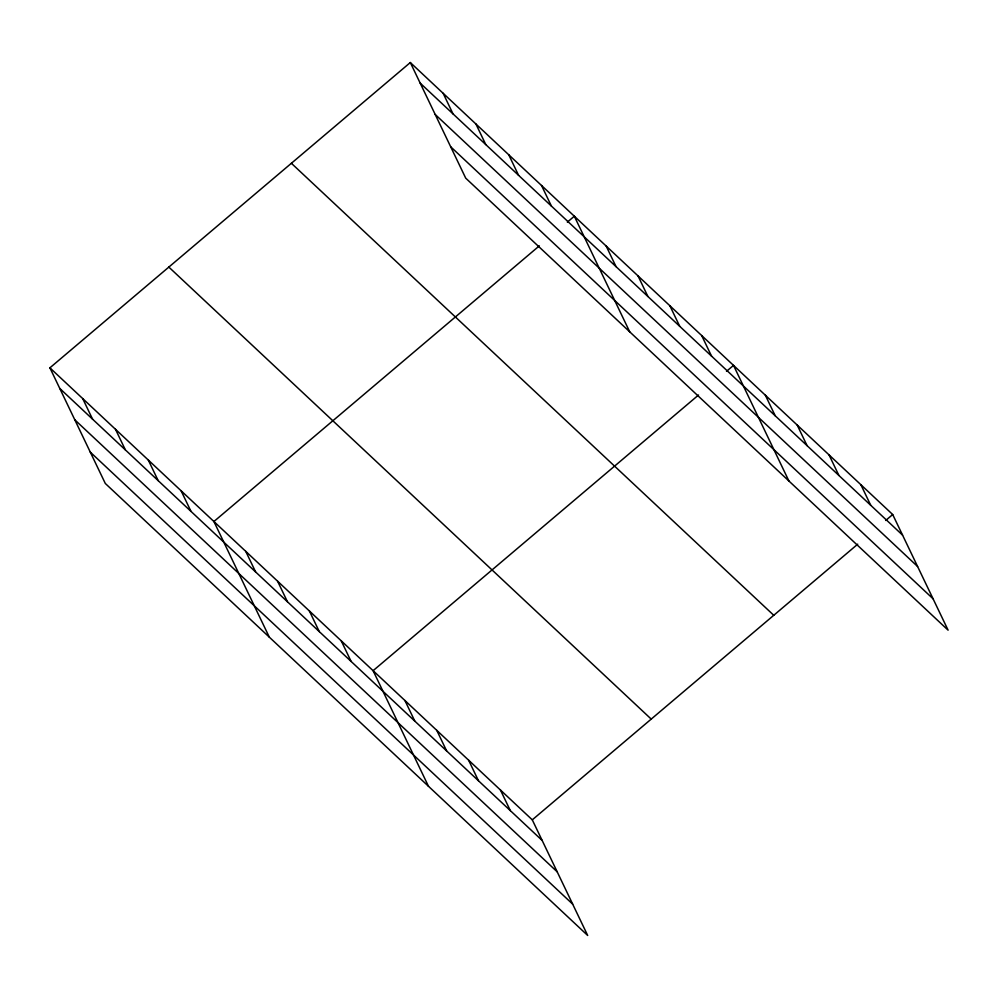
<?xml version="1.0" encoding="UTF-8"?>
<svg xmlns="http://www.w3.org/2000/svg" width="998" height="998" viewBox="0 0 998 998"><rect width="100%" height="100%" fill="white"/><g stroke="black" fill="none" stroke-linecap="round" stroke-linejoin="round"><path stroke-width="1.5" d="M49.9 367.838L532.283 819.845L587.685 935.463L105.301 483.469L49.9 367.838L410.315 62.537L892.699 514.531L948.1 630.162L465.717 178.155L410.315 62.537M539.344 245.845L213.909 521.517L269.31 637.148M567.338 222.142L574.324 216.217L629.726 331.835M698.538 395.008L373.102 670.681L428.491 786.312M726.519 371.306L733.518 365.38L788.919 480.999M532.283 819.845L857.719 544.172M885.713 520.457L892.699 514.531M420.183 83.121L902.566 535.128M435.215 114.483L917.599 566.49M450.697 146.793L933.08 598.8M291.379 163.285L773.762 615.292M168.837 267.09L651.22 719.096M59.768 388.434L542.151 840.441M74.788 419.796L557.171 871.803M90.269 452.106L572.652 904.113M860.862 484.704L870.73 505.3M829.026 454.876L838.894 475.46M797.19 425.036L807.058 445.632M765.354 395.208L775.221 415.804M701.681 335.54L711.549 356.136M669.845 305.712L679.713 326.296M638.009 275.872L647.877 296.468M606.173 246.044L616.028 266.641M541.527 185.478L551.395 206.075M508.731 154.74L518.586 175.336M475.921 124.002L485.789 144.598M443.124 93.263L452.992 113.859M500.447 790.017L510.315 810.601M468.611 760.177L478.479 780.773M436.775 730.349L446.642 750.945M404.939 700.521L414.806 721.105M341.254 640.853L351.121 661.449M309.417 611.026L319.285 631.609M277.581 581.185L287.449 601.782M245.745 551.358L255.613 571.941M181.112 490.791L190.98 511.375M148.303 460.053L158.171 480.637M115.506 429.315L125.374 449.911M82.697 398.576L92.565 419.172"/></g></svg>
